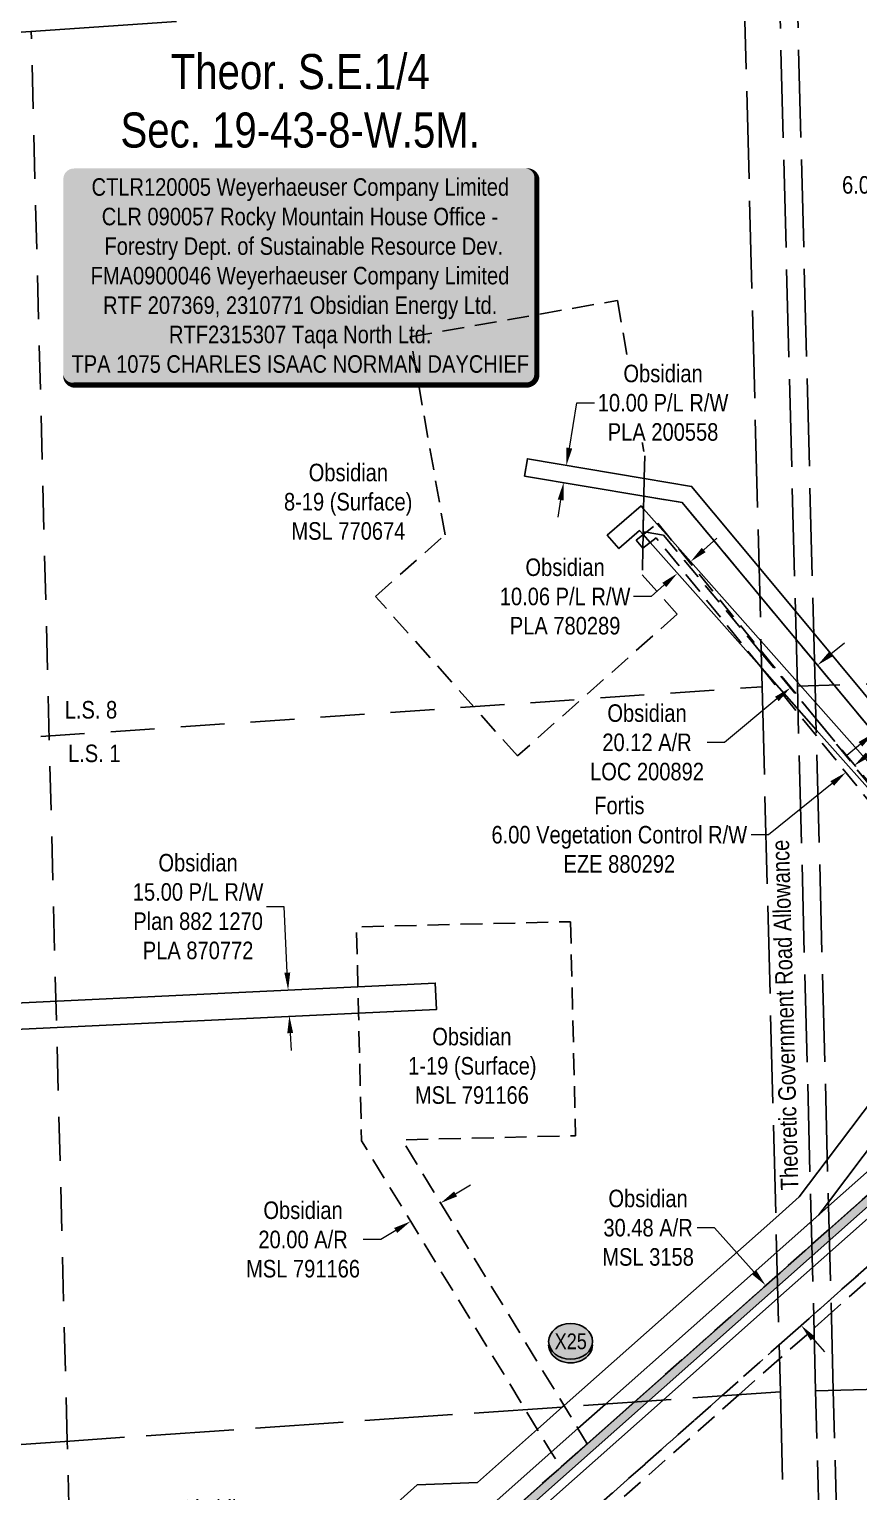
# Model space of a CAD drawing. Extents: x 624075 to 630566, y 5837004 to 5843820.
# Drawn here: x 625357 to 625830, y 5841924 to 5842758 of the extents above; entities that cross this region are included whole.
import ezdxf
from ezdxf.enums import TextEntityAlignment as Align

# ---------------------------------------------------------------- set-up
doc = ezdxf.new("R2010")
doc.units = 0
doc.header["$LTSCALE"] = 5
doc.header["$PDSIZE"] = 0.5
for name, pattern in [('foc-ACCESSROAD', [3.75, 2.5, -1.25]), ('foc-FLOWLINE', [3.75, 2.5, -1.25]), ('foc-LSD', [8, 5, -3]), ('foc-QUARTERLINE', [33, 25, -3, 2, -3]), ('foc-UNSURVEYED', [12.5, 10, -2.5])]:
    doc.linetypes.add(name, pattern=pattern)
doc.layers.get('Defpoints').update_dxf_attribs({"color": 9})
for name, color, linetype in [('AS-SURFACE IMPACT', 7, 'Continuous'), ('C-AR', 13, 'foc-ACCESSROAD'), ('C-RW', 13, 'Continuous'), ('C-SYMBOL', 7, 'Continuous'), ('C-WS', 13, 'foc-ACCESSROAD'), ('C-WS-S', 13, 'Continuous'), ('F-EZE', 190, 'foc-FLOWLINE'), ('L-ROAD-T', 7, 'Continuous'), ('L-SECQ', 8, 'foc-QUARTERLINE'), ('L-SECTION-LSD', 7, 'foc-LSD'), ('L-USEC', 7, 'foc-UNSURVEYED'), ('P-CROSSINGS', 250, 'Continuous'), ('P-TEMP-H', 41, 'Continuous'), ('P-TEMP_WORKSPACE', 46, 'Continuous')]:
    doc.layers.add(name, color=color, linetype=linetype)
doc.layers.add('C-RW-T', color=13, linetype='Continuous', lineweight=9)
doc.layers.add('F-EZE-T', color=190, linetype='Continuous', lineweight=9)
doc.styles.add('100L', font='ARIALN.TTF', dxfattribs={"height": 11})
doc.styles.add('175L', font='ARIALN.TTF', dxfattribs={"height": 20})
doc.styles.add('80', font='ARIALN.TTF', dxfattribs={"height": 10})
doc.styles.add('80CG', font='ARIALN.TTF', dxfattribs={"height": 10})
doc.styles.add('80L', font='ARIALN.TTF', dxfattribs={"height": 10})
doc.styles.add('Crossing', font='ARIALN.TTF', dxfattribs={"height": 10})
doc.dimstyles.new('Compass 5 000', dxfattribs={"dimscale": 5, "dimtxt": 9, "dimasz": 2, "dimexe": 0.2, "dimexo": 0.0625, "dimgap": 0.5, "dimtad": 0, "dimtih": 1, "dimtoh": 1, "dimzin": 0, "dimdsep": 46, "dimtxsty": '80CG', "dimcen": 0.1, "dimse1": 1, "dimse2": 1, "dimclrd": 256, "dimclrt": 256, "dimaunit": 1, "dimadec": 4, "dimazin": 0, "dimtfac": 0.06, "dimtofl": 0, "dimtmove": 0, "dimatfit": 1, "dimfxl": 0.2, "dimtolj": 1, "dimtzin": 0, "dimlwd": -1, "dimarcsym": 0})

# ---------------------------------------------------------------- blocks, each defined once
blk = doc.blocks.new('*D85')
at = {"layer": 'C-RW-T', "transparency": 16777216}
for p, q in [((625514.75, 5841897.25), (625504.75, 5841897.25)), ((625521.43, 5841889.82), (625514.75, 5841897.25)), ((625544.83, 5841863.77), (625551.51, 5841856.34))]:
    blk.add_line(p, q, dxfattribs=at)
for points in [[(625522.67, 5841890.93), (625520.19, 5841888.7), (625528.12, 5841882.38)], [(625546.07, 5841864.89), (625543.59, 5841862.66), (625538.15, 5841871.21)]]:
    blk.add_solid(points, dxfattribs=at)
at = {"layer": 'Defpoints', "color": 0, "transparency": 16777216}
for p in [(625525.2, 5841879.76), (625528.12, 5841882.38), (625535.23, 5841868.59)]:
    blk.add_point(p, dxfattribs=at)
at = {"layer": 'C-RW-T', "transparency": 16777216, "insert": (625465.66, 5841897.25), "char_height": 10, "attachment_point": 5, "style": '80CG'}
blk.add_mtext('\\A1;Obsidian\\P15.00 P/L R/W\\PPLA 200558', dxfattribs=at)
blk = doc.blocks.new('*D91')
at = {"layer": 'C-RW-T', "transparency": 16777216}
for p, q in [((625502.76, 5842257.35), (625492.76, 5842257.35)), ((625504.55, 5842219.75), (625502.76, 5842257.35)), ((625506.19, 5842185.27), (625506.66, 5842175.28))]:
    blk.add_line(p, q, dxfattribs=at)
for points in [[(625506.21, 5842219.83), (625502.88, 5842219.67), (625505.02, 5842209.76)], [(625507.85, 5842185.35), (625504.52, 5842185.19), (625505.71, 5842195.26)]]:
    blk.add_solid(points, dxfattribs=at)
at = {"layer": 'Defpoints', "color": 0, "transparency": 16777216}
for p in [(625505.02, 5842209.76), (625406.44, 5842205.07), (625407.13, 5842190.57)]:
    blk.add_point(p, dxfattribs=at)
at = {"layer": 'C-RW-T', "transparency": 16777216, "insert": (625453.67, 5842257.35), "char_height": 10, "attachment_point": 5, "style": '80CG'}
blk.add_mtext('\\A1;Obsidian\\P15.00 P/L R/W\\PPlan 882 1270\\PPLA 870772', dxfattribs=at)
blk = doc.blocks.new('*D92')
at = {"layer": 'C-RW-T', "transparency": 16777216}
for p, q in [((625600.51, 5842093.55), (625609.05, 5842098.75)), ((625557.8, 5842067.53), (625547.8, 5842067.53)), ((625566.34, 5842072.73), (625557.8, 5842067.53))]:
    blk.add_line(p, q, dxfattribs=at)
for points in [[(625599.64, 5842094.97), (625601.38, 5842092.13), (625591.97, 5842088.35)], [(625565.47, 5842074.15), (625567.21, 5842071.31), (625574.88, 5842077.93)]]:
    blk.add_solid(points, dxfattribs=at)
at = {"layer": 'Defpoints', "color": 0, "transparency": 16777216}
for p in [(625589.43, 5842092.52), (625572.34, 5842082.11), (625574.88, 5842077.93)]:
    blk.add_point(p, dxfattribs=at)
at = {"layer": 'C-RW-T', "transparency": 16777216, "insert": (625513.52, 5842067.53), "char_height": 10, "attachment_point": 5, "style": '80CG'}
blk.add_mtext('\\A1;Obsidian\\P20.00 A/R\\PMSL 791166', dxfattribs=at)
blk = doc.blocks.new('*D95')
at = {"layer": 'C-RW-T', "transparency": 16777216}
for p, q in [((625854.42, 5842369.16), (625862.1, 5842375.55)), ((625862.1, 5842375.55), (625872.1, 5842375.55)), ((625831.35, 5842349.97), (625823.67, 5842343.58))]:
    blk.add_line(p, q, dxfattribs=at)
for points in [[(625853.35, 5842370.44), (625855.48, 5842367.87), (625846.73, 5842362.76)], [(625830.29, 5842351.25), (625832.42, 5842348.69), (625839.04, 5842356.37)]]:
    blk.add_solid(points, dxfattribs=at)
at = {"layer": 'Defpoints', "color": 0, "transparency": 16777216}
for p in [(625846.73, 5842362.76), (625866.12, 5842339.45), (625858.44, 5842333.05)]:
    blk.add_point(p, dxfattribs=at)
at = {"layer": 'C-RW-T', "transparency": 16777216, "insert": (625911.19, 5842375.55), "char_height": 10, "attachment_point": 5, "style": '80CG', "bg_fill": 3, "box_fill_scale": 1.1, "bg_fill_color": 256, "bg_fill_true_color": 13158600, "bg_fill_transparency": 0}
blk.add_mtext('\\A1;Obsidian\\P10.00 P/L R/W\\PPLA 200558', dxfattribs=at)
blk = doc.blocks.new('*D123')
at = {"layer": 'C-RW-T', "transparency": 16777216}
for p, q in [((625814.56, 5842401.44), (625822.25, 5842407.83)), ((625783.72, 5842375.78), (625753.93, 5842351)), ((625753.93, 5842351), (625743.93, 5842351))]:
    blk.add_line(p, q, dxfattribs=at)
for points in [[(625813.5, 5842402.72), (625815.63, 5842400.15), (625806.87, 5842395.04)], [(625782.66, 5842377.06), (625784.79, 5842374.5), (625791.41, 5842382.18)]]:
    blk.add_solid(points, dxfattribs=at)
at = {"layer": 'Defpoints', "color": 0, "transparency": 16777216}
for p in [(625769.69, 5842439.74), (625754.23, 5842426.88), (625791.41, 5842382.18)]:
    blk.add_point(p, dxfattribs=at)
at = {"layer": 'C-RW-T', "transparency": 16777216, "insert": (625709.66, 5842351), "char_height": 10, "attachment_point": 5, "style": '80CG', "bg_fill": 3, "box_fill_scale": 1.1, "bg_fill_color": 256, "bg_fill_true_color": 13158600, "bg_fill_transparency": 0}
blk.add_mtext('\\A1;Obsidian\\P20.12 A/R\\PLOC 200892', dxfattribs=at)
blk = doc.blocks.new('*D124')
at = {"layer": 'C-RW-T', "transparency": 16777216}
for p, q in [((625748.2, 5842074.24), (625738.2, 5842074.24)), ((625770.71, 5842048.86), (625748.2, 5842074.24)), ((625804.23, 5842011.08), (625810.86, 5842003.6))]:
    blk.add_line(p, q, dxfattribs=at)
for points in [[(625771.96, 5842049.96), (625769.47, 5842047.75), (625777.35, 5842041.38)], [(625805.47, 5842012.19), (625802.98, 5842009.98), (625797.59, 5842018.56)]]:
    blk.add_solid(points, dxfattribs=at)
at = {"layer": 'Defpoints', "color": 0, "transparency": 16777216}
for p in [(625777.35, 5842041.38), (625748.73, 5842015.98), (625768.97, 5841993.17)]:
    blk.add_point(p, dxfattribs=at)
at = {"layer": 'C-RW-T', "transparency": 16777216, "insert": (625710.27, 5842074.24), "char_height": 10, "attachment_point": 5, "style": '80CG'}
blk.add_mtext('\\A1;Obsidian\\P30.48 A/R\\PMSL 3158', dxfattribs=at)
blk = doc.blocks.new('*U208')
h = blk.add_hatch(color=255)
edge = h.paths.add_edge_path()
edge.add_line((-129, -62.5), (129, -62.5))
edge.add_arc((129, -56.5), 6, 270, 360)
edge.add_line((135, -56.5), (135, 55))
edge.add_arc((129, 55), 6, 0, 90)
edge.add_line((129, 61), (-129, 61))
edge.add_arc((-129, 55), 6, 90, 180)
edge.add_line((-135, 55), (-135, -56.5))
edge.add_arc((-129, -56.5), 6, 180, 270)
at = {"color": 44, "flags": 128}
blk.add_lwpolyline([(-129, -62.5, 3, 3, 0), (129, -62.5, 3, 3, 0.414214), (135, -56.5, 3, 3, 0), (135, 55, 3, 0, 0.414214), (129, 61, 0, 0, 0), (-129, 61, 0, 0, 0.414214), (-135, 55, 0, 0, 0), (-135, -56.5, 0, 3, 0.414214)], format="xyseb", close=True, dxfattribs=at)
at = {"color": 44, "style": '80'}
blk.add_attdef('ENTER_TEXT_001', (-35.99, -5), '', height=10, dxfattribs=at)
blk = doc.blocks.new('*D136')
at = {"layer": 'Defpoints', "color": 0, "transparency": 16777216}
for p in [(626042.1, 5842722.67), (626081.77, 5842685.37), (626077.2, 5842681.47)]:
    blk.add_point(p, dxfattribs=at)
at = {"layer": 'F-EZE-T', "transparency": 16777216}
for p, q in [((626054.28, 5842733.05), (626061.89, 5842739.53)), ((626034.49, 5842716.18), (625978.95, 5842668.86)), ((625978.95, 5842668.86), (625968.95, 5842668.86))]:
    blk.add_line(p, q, dxfattribs=at)
for points in [[(626053.2, 5842734.31), (626055.36, 5842731.78), (626046.67, 5842726.56)], [(626033.4, 5842717.45), (626035.57, 5842714.91), (626042.1, 5842722.67)]]:
    blk.add_solid(points, dxfattribs=at)
at = {"layer": 'F-EZE-T', "transparency": 16777216, "insert": (625893.79, 5842668.86), "char_height": 10, "attachment_point": 5, "style": '80CG'}
blk.add_mtext('\\A1;Fortis\\P6.00 Vegetation Control R/W\\PEZE 880292', dxfattribs=at)
blk = doc.blocks.new('*D204')
at = {"layer": 'Defpoints', "color": 0, "transparency": 16777216}
for p in [(625823.05, 5842333.9), (625924.63, 5842217.77), (625919.96, 5842214)]:
    blk.add_point(p, dxfattribs=at)
at = {"layer": 'F-EZE-T', "transparency": 16777216}
for p, q in [((625835.49, 5842343.96), (625843.27, 5842350.25)), ((625815.27, 5842327.62), (625779.03, 5842298.33)), ((625779.03, 5842298.33), (625769.03, 5842298.33))]:
    blk.add_line(p, q, dxfattribs=at)
for points in [[(625834.44, 5842345.26), (625836.54, 5842342.67), (625827.71, 5842337.68)], [(625814.22, 5842328.91), (625816.32, 5842326.32), (625823.05, 5842333.9)]]:
    blk.add_solid(points, dxfattribs=at)
at = {"layer": 'F-EZE-T', "transparency": 16777216, "insert": (625693.87, 5842298.33), "char_height": 10, "attachment_point": 5, "style": '80CG'}
blk.add_mtext('\\A1;Fortis\\P6.00 Vegetation Control R/W\\PEZE 880292', dxfattribs=at)
blk = doc.blocks.new('*D227')
at = {"layer": 'C-RW-T', "transparency": 16777216}
for p, q in [((625665.38, 5842518.86), (625669.73, 5842544.64)), ((625669.73, 5842544.64), (625679.73, 5842544.64)), ((625660.4, 5842489.28), (625658.73, 5842479.42))]:
    blk.add_line(p, q, dxfattribs=at)
for points in [[(625663.74, 5842519.14), (625667.03, 5842518.58), (625663.72, 5842509)], [(625658.75, 5842489.56), (625662.04, 5842489), (625662.06, 5842499.14)]]:
    blk.add_solid(points, dxfattribs=at)
at = {"layer": 'Defpoints', "color": 0, "transparency": 16777216}
for p in [(625663.72, 5842509), (625664.83, 5842508.81), (625663.17, 5842498.95)]:
    blk.add_point(p, dxfattribs=at)
at = {"layer": 'C-RW-T', "transparency": 16777216, "insert": (625718.82, 5842544.64), "char_height": 10, "attachment_point": 5, "style": '80CG', "bg_fill": 3, "box_fill_scale": 1.1, "bg_fill_color": 256, "bg_fill_true_color": 13158600, "bg_fill_transparency": 0}
blk.add_mtext('\\A1;Obsidian\\P10.00 P/L R/W\\PPLA 200558', dxfattribs=at)
blk = doc.blocks.new('*D228')
at = {"layer": 'C-RW-T', "transparency": 16777216}
for p, q in [((625742, 5842460.75), (625749.48, 5842467.39)), ((625712.04, 5842434.17), (625702.04, 5842434.17)), ((625719.52, 5842440.8), (625712.04, 5842434.17))]:
    blk.add_line(p, q, dxfattribs=at)
for points in [[(625740.89, 5842462), (625743.11, 5842459.5), (625734.52, 5842454.11)], [(625718.41, 5842442.05), (625720.62, 5842439.56), (625727, 5842447.44)]]:
    blk.add_solid(points, dxfattribs=at)
at = {"layer": 'Defpoints', "color": 0, "transparency": 16777216}
for p in [(625735.05, 5842453.51), (625727, 5842447.44), (625727.53, 5842446.84)]:
    blk.add_point(p, dxfattribs=at)
at = {"layer": 'C-RW-T', "transparency": 16777216, "insert": (625662.95, 5842434.17), "char_height": 10, "attachment_point": 5, "style": '80CG'}
blk.add_mtext('\\A1;Obsidian\\P10.06 P/L R/W\\PPLA 780289', dxfattribs=at)
blk = doc.blocks.new('xing2')
h = blk.add_hatch(color=50)
h.dxf.hatch_style = 1
edge = h.paths.add_edge_path()
edge.add_ellipse((0, 0), major_axis=(-12.5, 0), ratio=0.816297, start_angle=0, end_angle=360)
h = blk.add_hatch(color=250)
h.dxf.hatch_style = 1
edge = h.paths.add_edge_path()
edge.add_ellipse((0, -2.05), major_axis=(-12.5, 0), ratio=0.816297, start_angle=0, end_angle=180)
edge.add_line((12.5, -2.05), (12.5, 0))
edge.add_ellipse((0, 0), major_axis=(-12.5, 0), ratio=0.816297, start_angle=0, end_angle=180, ccw=False)
edge.add_line((-12.5, 0), (-12.5, -2.05))
at = {"color": 250}
blk.add_ellipse((0, 0), major_axis=(-12.5, 0), ratio=0.816297, dxfattribs=at)
blk.add_ellipse((0, -2.05), major_axis=(-12.5, 0), ratio=0.816297, start_param=0, end_param=3.141593, dxfattribs=at)
at = {"color": 250, "style": 'Crossing'}
blk.add_attdef('CROSSING', text='', height=9, dxfattribs=at).set_placement((0.09, 0.02), align=Align.MIDDLE_CENTER)
at = {"color": 250, "style": 'Crossing', "flags": 1}
for tag, p in [('OWNER', (0.09, -12.49)), ('DESCRIPTION', (0.09, -25.77)), ('LOCATION', (0.09, -39.3)), ('DWG_REF', (0.09, -52.84))]:
    blk.add_attdef(tag, text='', height=9, dxfattribs=at).set_placement(p, align=Align.MIDDLE_CENTER)

msp = doc.modelspace()

# ---------------------------------------------------------------- hatches: boundary and pattern name
at = {"layer": 'P-TEMP-H'}
h = msp.add_hatch(color=256, dxfattribs=at)
h.dxf.hatch_style = 1
h.paths.add_polyline_path([(626146.972, 5837443.751), (626146.972, 5837438.753), (626166.965, 5837438.753), (626224.004, 5837431.653), (626243.169, 5837585.622), (626233.959, 5837949.053), (626231.8, 5838034.23), (626231.637, 5838044.604), (626217.476, 5838047.906), (626192.914, 5838053.632), (626168.224, 5838059.389), (626148.846, 5838064.598), (626126.735, 5838070.541), (626120.02, 5838073.358), (626066.392, 5838095.862), (626034.974, 5838117.397), (626016.465, 5838143.526), (626006.745, 5838177.961), (626001.353, 5838249.593), (625977.662, 5838378.714), (625947.35, 5838459.403), (625904.912, 5838538.206), (625897.192, 5838552.542), (625873.592, 5838582.481), (625863.508, 5838595.275), (625834.479, 5838617.974), (625827.535, 5838623.403), (625820.979, 5838625.255), (625789.861, 5838634.045), (625788.714, 5838634.369), (625756.415, 5838643.492), (625740.16, 5838648.083), (625710.207, 5838671.474), (625705.365, 5838696.723), (625702.97, 5838732.53), (625698.478, 5838799.717), (625692.894, 5838854.433), (625685.696, 5838889.503), (625669.945, 5838919.941), (625615.201, 5838963.715), (625535.375, 5839015.448), (625523.932, 5839030.241), (625499.608, 5839095.12), (625469.377, 5839178.902), (625441.079, 5839232.735), (625434.25, 5839245.727), (625426.315, 5839265.348), (625424.704, 5839269.331), (625413.136, 5839297.937), (625412.539, 5839299.411), (625224.707, 5839504.989), (625132.612, 5839605.789), (625122.618, 5839616.727), (625068.186, 5839676.304), (625054.684, 5839691.083), (625031.923, 5839715.997), (624532.487, 5840262.62), (624506.503, 5840291.058), (624434.39, 5840369.985), (624424.273, 5840381.058), (624365.831, 5840445.021), (624352.844, 5840459.231), (624392.625, 5840495.53), (624409.07, 5840512.876), (624501.284, 5840555.496), (624522.002, 5840577.34), (624812.151, 5840884.072), (624815.187, 5840926.185), (624808.861, 5841137.063), (624807.821, 5841174.517), (625068.366, 5841405.676), (625067.508, 5841404.923), (625187.406, 5841511.282), (625331.524, 5841639.139), (625678.972, 5841947.4), (625954.053, 5842191.456), (626028.823, 5842257.79), (626289.176, 5842488.777), (626597.923, 5842762.709), (626601.125, 5842765.55), (626871.997, 5843005.873), (627013.797, 5843131.681), (627394.954, 5843469.852), (627476.425, 5843542.136), (627579.461, 5843629.016), (627595.899, 5843609.521), (627807.119, 5843368.502), (627912.819, 5843406.904), (627967.027, 5843414.89), (628230.311, 5843232.542), (628315.153, 5843173.781), (628393.275, 5843122.374), (628460.671, 5843078.024), (628653.288, 5843395.538), (628765.077, 5843342.231), (628887.206, 5843339.246), (629211.708, 5843376.773), (629377.481, 5843423.741), (629453.63, 5843473.599), (629463.418, 5843558.632), (629455.324, 5843594.326), (629450.449, 5843593.221), (629458.355, 5843558.357), (629448.933, 5843476.497), (629375.383, 5843428.342), (629210.734, 5843381.692), (628886.979, 5843344.252), (628766.266, 5843347.201), (628651.36, 5843401.995), (628459.087, 5843085.049), (628396.049, 5843126.532), (628317.95, 5843177.924), (628233.157, 5843236.651), (627968.251, 5843420.123), (627911.589, 5843411.774), (627808.625, 5843374.367), (627599.69, 5843612.78), (627580.109, 5843636.002), (627473.155, 5843545.916), (627391.636, 5843473.591), (627010.48, 5843135.42), (626868.68, 5843009.612), (626598.043, 5842769.497), (626285.859, 5842492.516), (626025.506, 5842261.529), (625950.736, 5842195.195), (625675.655, 5841951.138), (625328.207, 5841642.878), (625196.525, 5841526.047), (625103.713, 5841443.718), (625099.206, 5841439.719), (625091.65, 5841433.016), (625087.931, 5841429.729), (625080.041, 5841422.752), (625076.282, 5841419.429), (625065.049, 5841409.415), (624802.76, 5841176.709), (624803.865, 5841136.919), (624810.183, 5840926.29), (624807.294, 5840886.21), (624518.371, 5840580.774), (624498.317, 5840559.631), (624406.101, 5840517.01), (624389.256, 5840499.222), (624345.782, 5840459.554), (624362.141, 5840441.649), (624420.583, 5840377.686), (624430.7, 5840366.614), (624502.813, 5840287.687), (624528.797, 5840259.248), (625028.233, 5839712.625), (625050.994, 5839687.711), (625064.496, 5839672.932), (625118.928, 5839613.356), (625128.922, 5839602.417), (625221.017, 5839501.617), (625408.243, 5839296.704), (625408.502, 5839296.063), (625420.071, 5839267.457), (625421.682, 5839263.474), (625429.71, 5839243.622), (625436.655, 5839230.41), (625464.793, 5839176.881), (625494.917, 5839093.394), (625519.517, 5839027.78), (625531.942, 5839011.716), (625612.274, 5838959.655), (625665.994, 5838916.701), (625680.939, 5838887.821), (625687.947, 5838853.675), (625693.496, 5838799.297), (625697.983, 5838732.196), (625700.398, 5838696.083), (625705.652, 5838668.69), (625737.857, 5838643.539), (625755.056, 5838638.682), (625787.355, 5838629.559), (625788.502, 5838629.235), (625819.621, 5838620.445), (625825.231, 5838618.86), (625831.401, 5838614.037), (625859.955, 5838591.709), (625869.667, 5838579.387), (625892.997, 5838549.789), (625900.511, 5838535.836), (625942.789, 5838457.33), (625972.827, 5838377.374), (625996.389, 5838248.953), (626001.799, 5838177.086), (626011.889, 5838141.339), (626031.411, 5838113.78), (626063.988, 5838091.451), (626118.086, 5838068.75), (626125.112, 5838065.802), (626147.549, 5838059.771), (626167.007, 5838054.541), (626191.779, 5838048.765), (626216.342, 5838043.038), (626226.701, 5838040.623), (626226.803, 5838034.128), (626228.962, 5837948.926), (626238.163, 5837585.869), (626219.661, 5837437.23), (626167.274, 5837443.751)])

# ---------------------------------------------------------------- linework, layer by layer
at = {"layer": 'C-AR'}
msp.add_lwpolyline([(625950.782, 5842195.251), (625948.548, 5842193.269), (625942.115, 5842201.002), (625920.308, 5842227.219), (625910.719, 5842238.747), (625888.769, 5842265.135), (625805.962, 5842364.686), (625774.82, 5842402.126), (625719.085, 5842469.13), (625709.128, 5842470.809), (625707.481, 5842471.086), (625707.753, 5842484.278), (625707.899, 5842491.412), (625729.78, 5842487.724), (625773.98, 5842434.586), (625805.123, 5842397.146), (625926.182, 5842251.609), (625935.771, 5842240.081), (625957.172, 5842214.353), (625963.601, 5842206.624), (625958.303, 5842201.924), (625953.689, 5842197.831), (625950.782, 5842195.251)], close=True, dxfattribs=at)
at = {"layer": 'C-AR', "flags": 128}
msp.add_lwpolyline([(624246.993, 5840642.852), (624212.794, 5840612.503), (624209.032, 5840616.619), (624206.638, 5840619.136), (624201.695, 5840624.662), (624199.116, 5840627.48), (624192.222, 5840635.026), (624205.922, 5840647.189), (624226.419, 5840665.371), (624717.576, 5841101.131), (624741.267, 5841122.152), (624746.42, 5841126.724), (624749.768, 5841129.694), (624751.074, 5841130.853), (624762.668, 5841141.139), (624763.959, 5841142.285), (624990.146, 5841342.959), (625029.632, 5841377.992), (625040.849, 5841387.943), (625065.049, 5841409.415), (625076.282, 5841419.429), (625091.65, 5841433.016), (625099.206, 5841439.719), (625103.713, 5841443.718), (625116.613, 5841455.163), (625124.14, 5841461.841), (625196.306, 5841525.867), (625211.108, 5841539), (625220.877, 5841547.667), (625328.034, 5841642.739), (625505.788, 5841800.445), (625622.845, 5841904.3), (625660.393, 5841937.614), (625675.604, 5841951.109), (625702.426, 5841974.907), (625783.995, 5842047.275), (625813.493, 5842073.447), (625941.658, 5842187.157), (625946.153, 5842191.145), (625953.689, 5842197.83), (625968.991, 5842211.405), (625970.072, 5842212.363), (625971.176, 5842172.575), (625964.691, 5842166.822), (625957.103, 5842160.088), (625814.524, 5842033.59), (625785.026, 5842007.419), (625752.276, 5841978.362), (625643.085, 5841881.487), (625622.373, 5841863.11), (625614.822, 5841856.411), (625614.331, 5841855.976), (625590.31, 5841834.663), (625526.03, 5841777.632), (625222.25, 5841508.114), (625212.48, 5841499.446), (625197.678, 5841486.314), (625145.26, 5841439.808), (625137.733, 5841433.13), (625121.396, 5841418.635), (625098.5, 5841398.321), (625087.24, 5841388.332), (625049.899, 5841355.202), (624991.17, 5841303.097), (624837.468, 5841166.732), (624833.641, 5841163.336), (624803.865, 5841136.919), (624798.003, 5841131.718), (624797.038, 5841130.861), (624795.826, 5841129.786), (624784.155, 5841119.43), (624782.929, 5841118.342), (624767.422, 5841104.584), (624246.993, 5840642.852)], close=True, dxfattribs=at)
at = {"layer": 'C-RW'}
for points in [[(625618.87, 5841914.216), (625655.076, 5841946.339), (625670.287, 5841959.834), (625685.994, 5841973.767), (625783.656, 5842060.414), (625813.153, 5842086.587), (625935.331, 5842194.985), (625939.826, 5842198.973), (625947.366, 5842205.655), (625962.671, 5842219.23), (625969.703, 5842225.468), (626009.968, 5842261.188), (626252.189, 5842476.107), (626256.687, 5842480.085), (626279.511, 5842500.329), (626597.701, 5842782.652)], [(626598.043, 5842769.514), (626286.022, 5842492.677), (626263.204, 5842472.434), (626258.711, 5842468.452), (626025.578, 5842261.609), (625970.072, 5842212.363), (625968.991, 5842211.405), (625953.689, 5842197.83), (625946.153, 5842191.145), (625941.658, 5842187.157), (625813.493, 5842073.447), (625783.996, 5842047.275), (625702.426, 5841974.907), (625675.604, 5841951.109), (625660.393, 5841937.614), (625622.845, 5841904.3)], [(625926.182, 5842251.609), (625805.123, 5842397.146), (625773.98, 5842434.586), (625729.78, 5842487.724), (625707.899, 5842491.412), (625639.832, 5842502.888), (625641.494, 5842512.745), (625708.108, 5842501.514), (625735.096, 5842496.964), (625773.563, 5842450.719), (625804.705, 5842413.28), (625943.456, 5842246.474)], [(625861.586, 5842295.768), (625806.128, 5842358.266), (625775.048, 5842393.288), (625711.435, 5842464.979), (625707.446, 5842469.477), (625705.394, 5842471.786), (625693.634, 5842461.584), (625686.951, 5842469.098), (625706.316, 5842485.896), (625707.753, 5842484.278), (625715.346, 5842475.72), (625715.346, 5842475.72), (625724.242, 5842465.695), (625774.644, 5842408.895), (625805.724, 5842373.869), (625919.297, 5842245.882)], [(625496.868, 5841854.304), (625578.641, 5841927.77), (625612.94, 5841929.02), (625647.138, 5841959.36), (625661.468, 5841972.067), (625662.351, 5841972.855), (625783.149, 5842080.002), (625796.467, 5842091.814), (625812.47, 5842113.029), (625901.548, 5842231.118)], [(625912.472, 5842220.701), (625813.092, 5842088.954), (625807.572, 5842081.636), (625783.656, 5842060.417), (625685.995, 5841973.767), (625670.287, 5841959.834), (625655.076, 5841946.339), (625618.87, 5841914.217)], [(625964.983, 5842194.397), (625813.833, 5842060.295), (625784.336, 5842034.124), (625718.879, 5841976.047), (625629.524, 5841896.773)], [(625622.845, 5841904.3), (625660.393, 5841937.614), (625675.604, 5841951.109), (625702.426, 5841974.907), (625783.995, 5842047.276), (625813.493, 5842073.447), (625941.658, 5842187.157)]]:
    msp.add_lwpolyline(points, dxfattribs=at)
msp.add_lwpolyline([(625243.42, 5842169.712), (625186.584, 5842139.417), (625179.531, 5842152.65), (625243.019, 5842186.49), (625265.272, 5842198.351), (625544.823, 5842211.657), (625588.944, 5842213.758), (625589.657, 5842198.781), (625545.179, 5842196.662), (625269.353, 5842183.534), (625243.42, 5842169.712)], close=True, dxfattribs=at)
at = {"layer": 'C-WS'}
msp.add_lwpolyline([(625726.91, 5842424.163), (625635.787, 5842343.269), (625554.864, 5842434.263), (625594.522, 5842469.46), (625574.641, 5842582.214), (625692.783, 5842603.046), (625708.374, 5842514.42), (625708.108, 5842501.515), (625707.899, 5842491.412), (625707.753, 5842484.278), (625707.481, 5842471.086), (625707.446, 5842469.476), (625707.308, 5842461.737), (625706.976, 5842446.579), (625726.91, 5842424.163)], close=True, dxfattribs=at)
at = {"layer": 'C-WS', "flags": 128}
msp.add_lwpolyline([(625666.048, 5842248.776), (625668.946, 5842126.737), (625570.009, 5842124.388), (625662.776, 5841972.159), (625670.287, 5841959.834), (625675.604, 5841951.109), (625660.393, 5841937.614), (625655.076, 5841946.339), (625640.286, 5841970.6), (625546.909, 5842123.839), (625545.179, 5842196.662), (625544.823, 5842211.657), (625544.01, 5842245.877), (625666.048, 5842248.776)], close=True, dxfattribs=at)
at = {"layer": 'F-EZE'}
for points in [[(625715.831, 5842476.102), (625774.793, 5842403.151), (625805.965, 5842364.584), (625939.826, 5842198.973), (625946.153, 5842191.145), (625941.658, 5842187.157), (625935.331, 5842194.985), (625806.22, 5842354.721), (625775.048, 5842393.288), (625714.893, 5842467.711), (625707.328, 5842461.734), (625703.553, 5842466.404), (625715.831, 5842476.102)], [(625647.07, 5841876.996), (625624.593, 5841857.054), (625622.373, 5841863.11), (625643.085, 5841881.487), (625752.276, 5841978.362), (625785.026, 5842007.419), (625814.524, 5842033.59), (625957.103, 5842160.088), (625964.691, 5842166.822), (625971.176, 5842172.575), (625971.394, 5842164.743), (625968.105, 5842161.825), (625960.516, 5842155.092), (625814.727, 5842025.745), (625785.229, 5841999.574), (625762.089, 5841979.043), (625647.07, 5841876.996)]]:
    msp.add_lwpolyline(points, close=True, dxfattribs=at)
at = {"layer": 'L-SECQ'}
msp.add_line((624987.54, 5842730.674), (625764.931, 5842784.525), dxfattribs=at)
at = {"layer": 'L-SECTION-LSD'}
msp.add_line((627419.052, 5842426.291), (625795.423, 5842383.123), dxfattribs=at)
at = {"layer": 'L-SECTION-LSD', "flags": 128}
for points in [[(625379.011, 5841952.515), (625358.519, 5842756.66)], [(624964.879, 5842326.832), (625775.321, 5842382.747)], [(625399.503, 5841148.37), (625379.011, 5841952.515)]]:
    msp.add_lwpolyline(points, dxfattribs=at)
at = {"layer": 'L-USEC'}
for p, q in [((625764.923, 5842784.812), (625775.321, 5842382.747)), ((625795.418, 5842383.289), (625785.02, 5842785.352)), ((625805.475, 5842383.55), (625795.077, 5842785.612)), ((625775.321, 5842382.747), (625785.718, 5841980.682)), ((625805.815, 5841981.222), (625795.418, 5842383.289)), ((625815.872, 5841981.482), (625805.475, 5842383.55)), ((625805.815, 5841981.222), (626211.908, 5841992.007)), ((625785.718, 5841980.682), (625380.464, 5841952.615)), ((625785.718, 5841980.682), (625796.115, 5841578.618)), ((625816.212, 5841579.159), (625805.815, 5841981.222)), ((625826.268, 5841579.42), (625815.872, 5841981.482)), ((625380.464, 5841952.615), (624975.211, 5841924.548))]:
    msp.add_line(p, q, dxfattribs=at)

# ---------------------------------------------------------------- block references
at = {"layer": 'AS-SURFACE IMPACT'}
ref = msp.add_blockref('*U208', (625511.842, 5842617.265), dxfattribs=at)
ref.add_attrib('ENTER_TEXT_001', 'CTLR120005 Weyerhaeuser Company Limited', (625392.92, 5842662.725), dxfattribs={"layer": '0', "color": 44, "height": 10, "style": '80'})
ref.add_attrib('ENTER_TEXT_002', 'CLR 090057 Rocky Mountain House Office -', (625398.722, 5842645.881), dxfattribs={"layer": '0', "color": 44, "height": 10, "style": '80'})
ref.add_attrib('ENTER_TEXT_003', ' Forestry Dept. of Sustainable Resource Dev.', (625397.078, 5842629.037), dxfattribs={"layer": '0', "color": 44, "height": 10, "style": '80'})
ref.add_attrib('ENTER_TEXT_004', 'FMA0900046 Weyerhaeuser Company Limited', (625392.388, 5842612.193), dxfattribs={"layer": '0', "color": 44, "height": 10, "style": '80'})
ref.add_attrib('ENTER_TEXT_005', 'RTF 207369, 2310771 Obsidian Energy Ltd.', (625399.479, 5842595.349), dxfattribs={"layer": '0', "color": 44, "height": 10, "style": '80'})
ref.add_attrib('ENTER_TEXT_006', 'RTF2315307 Taqa North Ltd.', (625437.067, 5842578.642), dxfattribs={"layer": '0', "color": 44, "height": 10, "style": '80'})
ref.add_attrib('ENTER_TEXT_007', 'TPA 1075 CHARLES ISAAC NORMAN DAYCHIEF', (625381.47, 5842561.798), dxfattribs={"layer": '0', "color": 44, "height": 10, "style": '80'})
at = {"layer": 'P-CROSSINGS', "color": 2, "xscale": 0.999643, "yscale": 0.999643, "zscale": 0.999643}
msp.add_blockref('xing2', (625666.075, 5842009.497), dxfattribs=at).add_auto_attribs({'CROSSING': 'X25'})

# ---------------------------------------------------------------- texts
at = {"layer": 'C-SYMBOL', "color": 3, "insert": (625511.912, 5842743.536), "char_height": 20, "width": 203.24229, "attachment_point": 2, "style": '175L'}
msp.add_mtext('Theor. S.E.1/4 \\PSec. 19-43-8-W.5M.', dxfattribs=at)
at = {"layer": 'C-WS-S', "char_height": 10, "attachment_point": 1, "style": '80L'}
for s, insert in [('\\pi17.721;Obsidian\\P\\pi3.6046;8-19 (Surface)\\P\\pi7.8644;MSL 770674', (625499.036, 5842509.926)), ('\\pi17.721;Obsidian\\P\\pi3.99;1-19 (Surface)\\P\\pi7.8542;MSL 791166', (625569.456, 5842188.289))]:
    msp.add_mtext_dynamic_manual_height_columns(s, width=79.27596, gutter_width=50, heights=[0], dxfattribs=dict(at, insert=insert))
at = {"layer": 'L-ROAD-T', "style": '80L'}
msp.add_text('Theoretic Government Road Allowance', height=10, rotation=91.551424, dxfattribs=at).set_placement((625788.305, 5842195.574), align=Align.MIDDLE_CENTER)

# ---------------------------------------------------------------- dimensions: what is measured, and where the dimension line sits
at = {"layer": 'C-RW-T', "color": 1}
dim = msp.add_linear_dim(base=(625505.024, 5842209.763), p1=(625407.129, 5842190.565), p2=(625406.439, 5842205.07), angle=92.725037, text='Obsidian\\P15.00 P/L R/W\\PPlan 882 1270\\PPLA 870772', dimstyle='Compass 5 000', dxfattribs=at)
dim.commit()
dim.dimension.update_dxf_attribs({"geometry": '*D91', "text_midpoint": (625453.673, 5842257.346), "dimtype": 161})
at = {"layer": 'C-RW-T'}
dim = msp.add_linear_dim(base=(625777.349, 5842041.377), p1=(625768.967, 5841993.17), p2=(625748.727, 5842015.984), angle=131.579155, text='Obsidian\\P30.48 A/R\\PMSL 3158', dimstyle='Compass 5 000', dxfattribs=at)
dim.commit()
dim.dimension.update_dxf_attribs({"geometry": '*D124', "text_midpoint": (625710.269, 5842074.237), "dimtype": 161})
at = {"layer": 'C-RW-T', "color": 1}
for p1, p2, distance, text, picture, middle in [((625589.429, 5842092.519), (625572.339, 5842082.105), 4.885, 'Obsidian\\P20.00 A/R\\PMSL 791166', '*D92', (625513.518, 5842067.527)), ((625535.23, 5841868.593), (625525.2, 5841879.758), -3.92, 'Obsidian\\P15.00 P/L R/W\\PPLA 200558', '*D85', (625465.663, 5841897.255))]:
    dim = msp.add_aligned_dim(p1=p1, p2=p2, distance=distance, text=text, dimstyle='Compass 5 000', dxfattribs=at)
    dim.commit()
    dim.dimension.update_dxf_attribs({"geometry": picture, "text_midpoint": middle})
at = {"layer": 'F-EZE-T'}
dim = msp.add_linear_dim(base=(626042.097, 5842722.667), p1=(626081.766, 5842685.368), p2=(626077.197, 5842681.474), angle=220.434082, text='Fortis\\P6.00 Vegetation Control R/W\\PEZE 880292', dimstyle='Compass 5 000', dxfattribs=at)
dim.commit()
dim.dimension.update_dxf_attribs({"geometry": '*D136', "text_midpoint": (625893.789, 5842668.856), "dimtype": 161})

# ---------------------------------------------------------------- next in the draw order: texts
at = {"layer": 'L-SECTION-LSD', "char_height": 9.9964, "width": 29.92792, "attachment_point": 1, "style": '100L', "bg_fill": 3, "box_fill_scale": 1.15, "bg_fill_color": 256, "bg_fill_true_color": 256, "bg_fill_transparency": 0}
for s, insert in [('L.S. 8', (625377.617, 5842374.622)), ('L.S. 1', (625379.497, 5842349.784))]:
    msp.add_mtext(s, dxfattribs=dict(at, insert=insert))

# ---------------------------------------------------------------- next in the draw order: linework, layer by layer
at = {"layer": 'P-TEMP_WORKSPACE', "flags": 128}
for points in [[(626598.043, 5842769.497), (626285.859, 5842492.516), (626025.506, 5842261.529), (625950.736, 5842195.195), (625675.655, 5841951.138), (625328.207, 5841642.878), (625196.525, 5841526.047), (625103.713, 5841443.718), (625099.206, 5841439.719), (625091.65, 5841433.016), (625087.931, 5841429.729), (625080.041, 5841422.752), (625076.282, 5841419.429), (625065.049, 5841409.415), (624802.76, 5841176.709), (624803.865, 5841136.919), (624810.183, 5840926.29)], [(624815.187, 5840926.185), (624808.861, 5841137.063), (624807.821, 5841174.517), (625068.366, 5841405.676), (625067.508, 5841404.923), (625187.406, 5841511.282), (625331.524, 5841639.139), (625678.972, 5841947.4), (625954.053, 5842191.456), (626028.823, 5842257.79), (626289.176, 5842488.777), (626597.923, 5842762.709)]]:
    msp.add_lwpolyline(points, dxfattribs=at)

# ---------------------------------------------------------------- next in the draw order: dimensions: what is measured, and where the dimension line sits
at = {"layer": 'C-RW-T', "color": 2}
dim = msp.add_linear_dim(base=(625663.72, 5842508.998), p1=(625663.169, 5842498.953), p2=(625664.831, 5842508.811), angle=80.429625, text='Obsidian\\P10.00 P/L R/W\\PPLA 200558', dimstyle='Compass 5 000', override={"dimtfill": 1}, dxfattribs=at)
dim.commit()
dim.dimension.update_dxf_attribs({"geometry": '*D227', "text_midpoint": (625718.816, 5842544.641), "dimtype": 161})
at = {"layer": 'C-RW-T', "color": 1}
dim = msp.add_linear_dim(base=(625846.727, 5842362.761), p1=(625858.436, 5842333.053), p2=(625866.121, 5842339.446), angle=39.754045, text='Obsidian\\P10.00 P/L R/W\\PPLA 200558', dimstyle='Compass 5 000', override={"dimtfill": 1}, dxfattribs=at)
dim.commit()
dim.dimension.update_dxf_attribs({"geometry": '*D95', "text_midpoint": (625911.189, 5842375.551), "dimtype": 161})

# ---------------------------------------------------------------- next in the draw order: dimensions: what is measured, and where the dimension line sits
at = {"layer": 'C-RW-T'}
dim = msp.add_linear_dim(base=(625791.412, 5842382.179), p1=(625769.689, 5842439.745), p2=(625754.226, 5842426.883), angle=219.753972, text='Obsidian\\P20.12 A/R\\PLOC 200892', dimstyle='Compass 5 000', override={"dimtfill": 1}, dxfattribs=at)
dim.commit()
dim.dimension.update_dxf_attribs({"geometry": '*D123', "text_midpoint": (625709.659, 5842351), "dimtype": 161})

# ---------------------------------------------------------------- next in the draw order: dimensions: what is measured, and where the dimension line sits
at = {"layer": 'C-RW-T', "color": 2}
dim = msp.add_aligned_dim(p1=(625735.05, 5842453.514), p2=(625727.529, 5842446.841), distance=-0.801, text='Obsidian\\P10.06 P/L R/W\\PPLA 780289', dimstyle='Compass 5 000', dxfattribs=at)
dim.commit()
dim.dimension.update_dxf_attribs({"geometry": '*D228', "text_midpoint": (625662.952, 5842434.165)})
at = {"layer": 'F-EZE-T'}
dim = msp.add_linear_dim(base=(625823.046, 5842333.904), p1=(625924.632, 5842217.771), p2=(625919.963, 5842213.998), angle=218.947832, text='Fortis\\P6.00 Vegetation Control R/W\\PEZE 880292', dimstyle='Compass 5 000', dxfattribs=at)
dim.commit()
dim.dimension.update_dxf_attribs({"geometry": '*D204', "text_midpoint": (625693.873, 5842298.327), "dimtype": 161})

doc.saveas('drawing.dxf')
